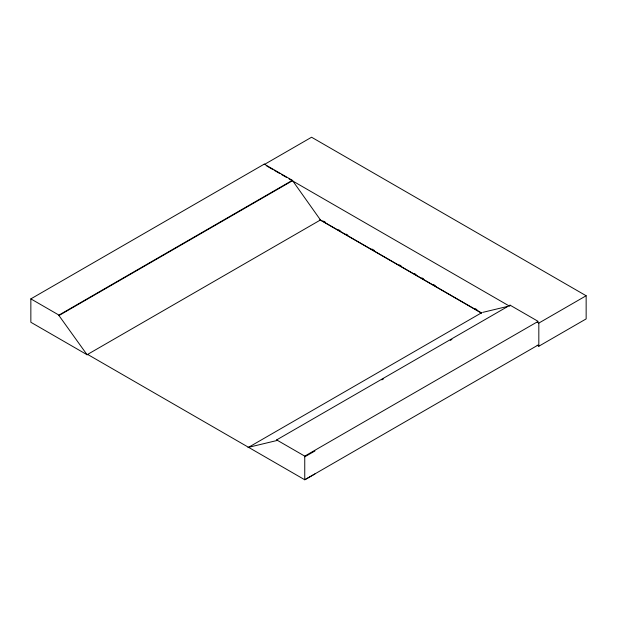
<?xml version="1.0" encoding="UTF-8"?>
<svg xmlns="http://www.w3.org/2000/svg" width="617" height="617" viewBox="0 0 617 617"><rect width="100%" height="100%" fill="white"/><g stroke="black" fill="none" stroke-linecap="round" stroke-linejoin="round"><path stroke-width="0.93" d="M314.94 473.933L304.752 479.771L87.614 354.405L87.097 354.744L30.85 322.267L30.85 298.875L264.253 164.122L292.358 180.341L320.462 219.968L481.391 312.881M30.85 298.875L58.954 315.102L292.358 180.341M87.614 354.405L87.059 354.721L58.954 315.534L292.358 180.781L509.503 306.148M87.059 354.721L320.462 219.968M247.995 447.633L481.946 312.564M276.647 439.906L510.051 305.153L538.155 321.38L304.752 456.133L276.647 439.906L276.647 440.584L248.543 447.317M381.807 379.871L383.473 378.907M450.24 340.36L451.914 339.396M537.199 322.136L538.826 323.077L586.15 295.751L586.15 318.904L538.826 346.23L537.16 345.265M538.155 345.019L304.752 479.771L304.752 456.133M304.752 456.811L314.94 450.973M482.88 312.341L507.236 306.502M586.15 295.751L311.577 137.229L264.253 164.554L264.253 164.122M266.729 165.981L272.521 169.328M274.172 170.277L279.956 173.624M281.614 174.572L286.573 177.441M289.049 178.868L291.532 180.303M323.516 221.094L325.182 222.058M338.525 229.763L340.191 230.719M346.029 234.09L347.695 235.054M371.874 249.013L374.38 250.463M399.392 264.901L401.058 265.865M414.4 273.57L416.066 274.534M421.905 277.905L423.578 278.861M433.581 284.638L435.247 285.602M475.275 308.708L476.941 309.672M319.837 219.799L481.376 313.058M538.826 323.077L538.826 346.23M510.051 305.153L510.051 305.831M58.954 315.102L58.954 315.534"/></g></svg>
